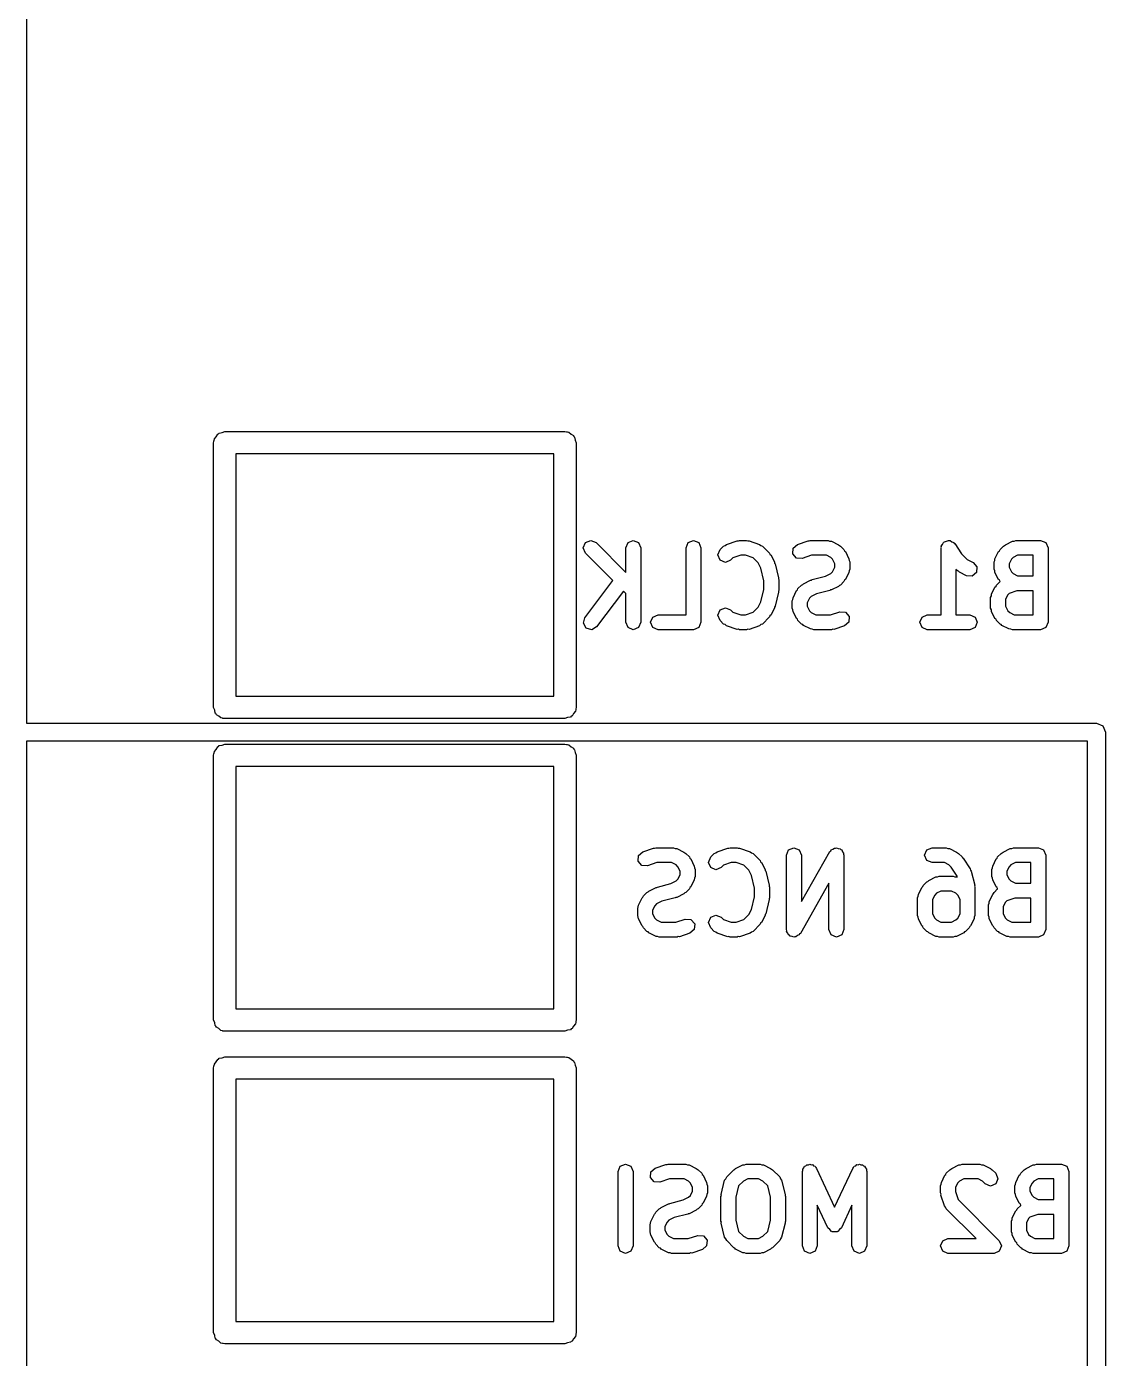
# Model space of a CAD drawing. Extents: x 62 to 223, y -188 to -37.
# Drawn here: x 179.84 to 187.09, y -136.93 to -127.98 of the extents above; entities that cross this region are included whole.
import ezdxf

# ---------------------------------------------------------------- set-up
doc = ezdxf.new("R2010")
doc.units = 0
doc.layers.add('BLACK', color=7, linetype='CONTINUOUS')

msp = doc.modelspace()

# ---------------------------------------------------------------- linework, layer by layer
at = {"layer": 'BLACK', "linetype": 'CONTINUOUS'}
for p, q in [((179.835, -123.935), (179.835, -132.665)), ((181.092, -130.78), (181.094, -130.771)), ((181.092, -132.558), (181.092, -130.78)), ((181.093, -130.767), (181.095, -130.765)), ((181.094, -130.771), (181.093, -130.767)), ((181.095, -130.765), (181.097, -130.755)), ((181.097, -130.755), (181.109, -130.74)), ((181.109, -130.74), (181.119, -130.723)), ((181.119, -130.723), (181.125, -130.721)), ((181.125, -130.721), (181.129, -130.715)), ((181.129, -130.715), (181.149, -130.712)), ((181.149, -130.712), (181.167, -130.705)), ((181.167, -130.705), (183.453, -130.705)), ((183.453, -130.705), (183.463, -130.707)), ((183.463, -130.707), (183.466, -130.707)), ((183.466, -130.707), (183.469, -130.708)), ((183.469, -130.708), (183.479, -130.71)), ((183.479, -130.71), (183.494, -130.722)), ((183.494, -130.722), (183.51, -130.732)), ((183.51, -130.732), (183.513, -130.739)), ((183.513, -130.739), (183.518, -130.743)), ((183.518, -130.743), (183.521, -130.762)), ((183.521, -130.762), (183.528, -130.78)), ((183.528, -130.78), (183.528, -132.558)), ((181.242, -130.855), (181.242, -132.483)), ((183.378, -130.855), (181.242, -130.855)), ((183.378, -132.483), (183.378, -130.855)), ((183.576, -131.486), (183.591, -131.451)), ((183.591, -131.522), (183.576, -131.486)), ((183.591, -131.451), (183.626, -131.436)), ((183.626, -131.436), (183.662, -131.451)), ((183.662, -131.451), (183.862, -131.651)), ((183.862, -131.486), (183.877, -131.451)), ((183.862, -131.651), (183.862, -131.486)), ((183.877, -131.451), (183.912, -131.436)), ((183.912, -131.436), (183.947, -131.451)), ((183.947, -131.451), (183.962, -131.486)), ((183.962, -131.486), (183.962, -131.986)), ((184.267, -131.486), (184.281, -131.451)), ((184.267, -131.936), (184.267, -131.486)), ((184.281, -131.451), (184.317, -131.436)), ((184.317, -131.436), (184.352, -131.451)), ((184.352, -131.451), (184.367, -131.486)), ((184.367, -131.486), (184.367, -131.986)), ((184.481, -131.534), (184.496, -131.498)), ((184.496, -131.498), (184.519, -131.475)), ((184.519, -131.475), (184.53, -131.47)), ((184.53, -131.47), (184.539, -131.463)), ((184.539, -131.463), (184.61, -131.439)), ((184.61, -131.439), (184.619, -131.439)), ((184.619, -131.439), (184.626, -131.436)), ((184.626, -131.436), (184.674, -131.436)), ((184.674, -131.436), (184.681, -131.439)), ((184.681, -131.439), (184.69, -131.439)), ((184.69, -131.439), (184.761, -131.463)), ((184.761, -131.463), (184.77, -131.47)), ((184.77, -131.47), (184.781, -131.475)), ((184.781, -131.475), (184.828, -131.522)), ((184.984, -131.526), (184.986, -131.488)), ((184.986, -131.488), (185.015, -131.463)), ((185.015, -131.463), (185.087, -131.439)), ((185.087, -131.439), (185.095, -131.439)), ((185.095, -131.439), (185.102, -131.436)), ((185.102, -131.436), (185.221, -131.436)), ((185.221, -131.436), (185.232, -131.441)), ((185.232, -131.441), (185.244, -131.441)), ((185.244, -131.441), (185.291, -131.465)), ((185.291, -131.465), (185.297, -131.471)), ((185.297, -131.471), (185.304, -131.475)), ((185.304, -131.475), (185.328, -131.498)), ((185.328, -131.498), (185.331, -131.506)), ((185.331, -131.506), (185.338, -131.511)), ((185.981, -131.486), (185.983, -131.481)), ((185.981, -131.936), (185.981, -131.486)), ((185.982, -131.476), (185.99, -131.464)), ((185.983, -131.481), (185.982, -131.476)), ((185.99, -131.464), (185.996, -131.451)), ((185.996, -131.451), (186, -131.449)), ((186, -131.449), (186.003, -131.445)), ((186.003, -131.445), (186.018, -131.442)), ((186.018, -131.442), (186.031, -131.436)), ((186.031, -131.436), (186.036, -131.438)), ((186.036, -131.438), (186.041, -131.437)), ((186.041, -131.437), (186.053, -131.445)), ((186.053, -131.445), (186.066, -131.451)), ((186.066, -131.451), (186.068, -131.456)), ((186.068, -131.456), (186.073, -131.458)), ((186.073, -131.458), (186.117, -131.526)), ((186.367, -131.511), (186.373, -131.506)), ((186.373, -131.506), (186.377, -131.498)), ((186.377, -131.498), (186.4, -131.475)), ((186.4, -131.475), (186.408, -131.471)), ((186.408, -131.471), (186.413, -131.465)), ((186.413, -131.465), (186.461, -131.441)), ((186.461, -131.441), (186.473, -131.441)), ((186.473, -131.441), (186.483, -131.436)), ((186.483, -131.436), (186.65, -131.436)), ((186.65, -131.436), (186.685, -131.451)), ((186.685, -131.451), (186.7, -131.486)), ((186.7, -131.486), (186.7, -131.986)), ((183.774, -131.705), (183.591, -131.522)), ((184.496, -131.569), (184.481, -131.534)), ((184.531, -131.584), (184.496, -131.569)), ((184.566, -131.569), (184.531, -131.584)), ((184.582, -131.554), (184.566, -131.569)), ((184.634, -131.536), (184.582, -131.554)), ((184.666, -131.536), (184.634, -131.536)), ((184.718, -131.554), (184.666, -131.536)), ((184.752, -131.587), (184.718, -131.554)), ((184.769, -131.623), (184.752, -131.587)), ((184.828, -131.522), (184.831, -131.53)), ((184.831, -131.53), (184.838, -131.535)), ((184.838, -131.535), (184.861, -131.583)), ((184.861, -131.583), (184.862, -131.589)), ((184.862, -131.589), (184.865, -131.593)), ((184.865, -131.593), (184.889, -131.688)), ((185.009, -131.555), (184.984, -131.526)), ((185.047, -131.557), (185.009, -131.555)), ((185.11, -131.536), (185.047, -131.557)), ((185.21, -131.536), (185.11, -131.536)), ((185.239, -131.551), (185.21, -131.536)), ((185.252, -131.563), (185.239, -131.551)), ((185.267, -131.593), (185.252, -131.563)), ((185.267, -131.617), (185.267, -131.593)), ((185.338, -131.511), (185.361, -131.559)), ((185.361, -131.559), (185.362, -131.571)), ((185.362, -131.571), (185.367, -131.581)), ((185.367, -131.581), (185.367, -131.629)), ((186.117, -131.526), (186.156, -131.564)), ((186.156, -131.564), (186.196, -131.584)), ((186.196, -131.584), (186.221, -131.613)), ((186.338, -131.581), (186.343, -131.571)), ((186.338, -131.629), (186.338, -131.581)), ((186.343, -131.559), (186.367, -131.511)), ((186.343, -131.571), (186.343, -131.559)), ((186.453, -131.563), (186.438, -131.593)), ((186.438, -131.593), (186.438, -131.617)), ((186.465, -131.551), (186.453, -131.563)), ((186.495, -131.536), (186.465, -131.551)), ((186.6, -131.536), (186.495, -131.536)), ((186.6, -131.674), (186.6, -131.536)), ((184.79, -131.707), (184.769, -131.623)), ((185.114, -131.7), (185.204, -131.677)), ((185.204, -131.677), (185.239, -131.659)), ((185.239, -131.659), (185.252, -131.647)), ((185.252, -131.647), (185.267, -131.617)), ((185.361, -131.651), (185.338, -131.699)), ((185.362, -131.64), (185.361, -131.651)), ((185.367, -131.629), (185.362, -131.64)), ((186.091, -131.641), (186.081, -131.631)), ((186.081, -131.631), (186.081, -131.936)), ((186.098, -131.644), (186.091, -131.641)), ((186.104, -131.65), (186.098, -131.644)), ((186.151, -131.674), (186.104, -131.65)), ((186.19, -131.676), (186.151, -131.674)), ((186.219, -131.651), (186.19, -131.676)), ((186.221, -131.613), (186.219, -131.651)), ((186.343, -131.64), (186.338, -131.629)), ((186.343, -131.651), (186.343, -131.64)), ((186.367, -131.699), (186.343, -131.651)), ((186.438, -131.617), (186.453, -131.647)), ((186.453, -131.647), (186.465, -131.659)), ((186.465, -131.659), (186.495, -131.674)), ((186.495, -131.674), (186.6, -131.674)), ((183.586, -131.956), (183.774, -131.705)), ((184.769, -131.85), (184.79, -131.766)), ((184.79, -131.766), (184.79, -131.707)), ((184.889, -131.688), (184.888, -131.695)), ((184.888, -131.695), (184.89, -131.7)), ((184.89, -131.772), (184.888, -131.778)), ((184.89, -131.7), (184.89, -131.772)), ((184.986, -131.821), (185.01, -131.773)), ((185.01, -131.773), (185.016, -131.768)), ((185.016, -131.768), (185.019, -131.76)), ((185.019, -131.76), (185.043, -131.737)), ((185.043, -131.737), (185.051, -131.733)), ((185.051, -131.733), (185.056, -131.727)), ((185.056, -131.727), (185.104, -131.703)), ((185.104, -131.703), (185.109, -131.703)), ((185.109, -131.703), (185.114, -131.7)), ((185.234, -131.773), (185.144, -131.795)), ((185.238, -131.769), (185.234, -131.773)), ((185.244, -131.769), (185.238, -131.769)), ((185.291, -131.745), (185.244, -131.769)), ((185.297, -131.739), (185.291, -131.745)), ((185.304, -131.736), (185.297, -131.739)), ((185.328, -131.712), (185.304, -131.736)), ((185.331, -131.704), (185.328, -131.712)), ((185.338, -131.699), (185.331, -131.704)), ((186.32, -131.797), (186.343, -131.75)), ((186.343, -131.75), (186.35, -131.744)), ((186.35, -131.744), (186.353, -131.737)), ((186.353, -131.737), (186.377, -131.713)), ((186.373, -131.704), (186.367, -131.699)), ((186.377, -131.712), (186.373, -131.704)), ((186.377, -131.713), (186.377, -131.712)), ((186.377, -131.713), (186.377, -131.713)), ((186.491, -131.774), (186.439, -131.792)), ((186.6, -131.774), (186.491, -131.774)), ((186.6, -131.936), (186.6, -131.774)), ((183.846, -131.777), (183.666, -132.016)), ((183.862, -131.793), (183.846, -131.777)), ((183.862, -131.986), (183.862, -131.793)), ((184.752, -131.885), (184.769, -131.85)), ((184.889, -131.784), (184.865, -131.879)), ((184.888, -131.778), (184.889, -131.784)), ((184.981, -131.843), (184.985, -131.833)), ((184.981, -131.891), (184.981, -131.843)), ((184.985, -131.833), (184.986, -131.821)), ((185.096, -131.825), (185.081, -131.855)), ((185.081, -131.855), (185.081, -131.879)), ((185.108, -131.813), (185.096, -131.825)), ((185.144, -131.795), (185.108, -131.813)), ((186.314, -131.82), (186.319, -131.809)), ((186.314, -131.891), (186.314, -131.82)), ((186.319, -131.809), (186.32, -131.797)), ((186.429, -131.802), (186.414, -131.831)), ((186.414, -131.831), (186.414, -131.879)), ((186.439, -131.792), (186.429, -131.802)), ((184.029, -131.986), (184.043, -131.951)), ((184.043, -131.951), (184.079, -131.936)), ((184.079, -131.936), (184.267, -131.936)), ((184.481, -131.939), (184.496, -131.903)), ((184.496, -131.974), (184.481, -131.939)), ((184.496, -131.903), (184.531, -131.889)), ((184.531, -131.889), (184.566, -131.903)), ((184.566, -131.903), (184.582, -131.919)), ((184.582, -131.919), (184.634, -131.936)), ((184.634, -131.936), (184.666, -131.936)), ((184.666, -131.936), (184.718, -131.919)), ((184.718, -131.919), (184.752, -131.885)), ((184.828, -131.95), (184.781, -131.998)), ((184.831, -131.943), (184.828, -131.95)), ((184.838, -131.937), (184.831, -131.943)), ((184.861, -131.89), (184.838, -131.937)), ((184.862, -131.884), (184.861, -131.89)), ((184.865, -131.879), (184.862, -131.884)), ((184.985, -131.902), (184.981, -131.891)), ((184.986, -131.913), (184.985, -131.902)), ((185.01, -131.961), (184.986, -131.913)), ((185.081, -131.879), (185.096, -131.909)), ((185.096, -131.909), (185.108, -131.921)), ((185.108, -131.921), (185.138, -131.936)), ((185.138, -131.936), (185.237, -131.936)), ((185.237, -131.936), (185.301, -131.915)), ((185.301, -131.915), (185.339, -131.918)), ((185.339, -131.918), (185.364, -131.947)), ((185.364, -131.947), (185.361, -131.985)), ((185.838, -131.986), (185.853, -131.951)), ((185.853, -131.951), (185.888, -131.936)), ((185.888, -131.936), (185.981, -131.936)), ((186.081, -131.936), (186.174, -131.936)), ((186.174, -131.936), (186.209, -131.951)), ((186.209, -131.951), (186.224, -131.986)), ((186.319, -131.902), (186.314, -131.891)), ((186.32, -131.913), (186.319, -131.902)), ((186.343, -131.961), (186.32, -131.913)), ((186.414, -131.879), (186.429, -131.909)), ((186.429, -131.909), (186.442, -131.921)), ((186.442, -131.921), (186.471, -131.936)), ((186.471, -131.936), (186.6, -131.936)), ((183.577, -131.993), (183.586, -131.956)), ((183.596, -132.026), (183.577, -131.993)), ((183.633, -132.036), (183.596, -132.026)), ((183.666, -132.016), (183.633, -132.036)), ((183.877, -132.022), (183.862, -131.986)), ((183.912, -132.036), (183.877, -132.022)), ((183.947, -132.022), (183.912, -132.036)), ((183.962, -131.986), (183.947, -132.022)), ((184.043, -132.022), (184.029, -131.986)), ((184.079, -132.036), (184.043, -132.022)), ((184.317, -132.036), (184.079, -132.036)), ((184.352, -132.022), (184.317, -132.036)), ((184.367, -131.986), (184.352, -132.022)), ((184.519, -131.998), (184.496, -131.974)), ((184.53, -132.002), (184.519, -131.998)), ((184.539, -132.01), (184.53, -132.002)), ((184.61, -132.034), (184.539, -132.01)), ((184.619, -132.033), (184.61, -132.034)), ((184.626, -132.036), (184.619, -132.033)), ((184.674, -132.036), (184.626, -132.036)), ((184.681, -132.033), (184.674, -132.036)), ((184.69, -132.034), (184.681, -132.033)), ((184.761, -132.01), (184.69, -132.034)), ((184.77, -132.002), (184.761, -132.01)), ((184.781, -131.998), (184.77, -132.002)), ((185.016, -131.966), (185.01, -131.961)), ((185.019, -131.974), (185.016, -131.966)), ((185.043, -131.998), (185.019, -131.974)), ((185.051, -132.001), (185.043, -131.998)), ((185.056, -132.007), (185.051, -132.001)), ((185.104, -132.031), (185.056, -132.007)), ((185.115, -132.032), (185.104, -132.031)), ((185.126, -132.036), (185.115, -132.032)), ((185.245, -132.036), (185.126, -132.036)), ((185.253, -132.033), (185.245, -132.036)), ((185.261, -132.034), (185.253, -132.033)), ((185.332, -132.01), (185.261, -132.034)), ((185.361, -131.985), (185.332, -132.01)), ((185.853, -132.022), (185.838, -131.986)), ((185.888, -132.036), (185.853, -132.022)), ((186.174, -132.036), (185.888, -132.036)), ((186.209, -132.022), (186.174, -132.036)), ((186.224, -131.986), (186.209, -132.022)), ((186.35, -131.966), (186.343, -131.961)), ((186.353, -131.974), (186.35, -131.966)), ((186.377, -131.998), (186.353, -131.974)), ((186.384, -132.001), (186.377, -131.998)), ((186.39, -132.007), (186.384, -132.001)), ((186.437, -132.031), (186.39, -132.007)), ((186.449, -132.032), (186.437, -132.031)), ((186.46, -132.036), (186.449, -132.032)), ((186.65, -132.036), (186.46, -132.036)), ((186.685, -132.022), (186.65, -132.036)), ((186.7, -131.986), (186.685, -132.022)), ((181.242, -132.483), (183.378, -132.483)), ((181.099, -132.577), (181.092, -132.558)), ((181.102, -132.596), (181.099, -132.577)), ((183.525, -132.574), (183.523, -132.584)), ((183.527, -132.571), (183.525, -132.574)), ((183.528, -132.558), (183.526, -132.568)), ((183.526, -132.568), (183.527, -132.571)), ((179.835, -132.665), (187.025, -132.665)), ((181.107, -132.6), (181.102, -132.596)), ((181.11, -132.607), (181.107, -132.6)), ((181.126, -132.616), (181.11, -132.607)), ((181.141, -132.629), (181.126, -132.616)), ((181.151, -132.631), (181.141, -132.629)), ((181.154, -132.632), (181.151, -132.631)), ((181.157, -132.632), (181.154, -132.632)), ((181.167, -132.633), (181.157, -132.632)), ((183.453, -132.633), (181.167, -132.633)), ((183.471, -132.627), (183.453, -132.633)), ((183.49, -132.623), (183.471, -132.627)), ((183.495, -132.618), (183.49, -132.623)), ((183.501, -132.616), (183.495, -132.618)), ((183.511, -132.599), (183.501, -132.616)), ((183.523, -132.584), (183.511, -132.599)), ((187.025, -132.665), (187.067, -132.683)), ((187.067, -132.683), (187.085, -132.725)), ((187.085, -132.725), (187.085, -139.025)), ((179.835, -132.785), (179.835, -138.965)), ((186.965, -132.785), (179.835, -132.785)), ((181.097, -132.855), (181.109, -132.84)), ((181.109, -132.84), (181.119, -132.823)), ((181.119, -132.823), (181.125, -132.821)), ((181.125, -132.821), (181.129, -132.815)), ((181.129, -132.815), (181.149, -132.812)), ((181.149, -132.812), (181.167, -132.805)), ((181.167, -132.805), (183.453, -132.805)), ((183.453, -132.805), (183.463, -132.807)), ((183.463, -132.807), (183.466, -132.807)), ((183.466, -132.807), (183.469, -132.808)), ((183.469, -132.808), (183.479, -132.81)), ((183.479, -132.81), (183.494, -132.822)), ((183.494, -132.822), (183.51, -132.832)), ((183.51, -132.832), (183.513, -132.839)), ((183.513, -132.839), (183.518, -132.843)), ((183.518, -132.843), (183.521, -132.862)), ((186.965, -138.965), (186.965, -132.785)), ((181.092, -132.88), (181.094, -132.871)), ((181.092, -134.658), (181.092, -132.88)), ((181.093, -132.867), (181.095, -132.865)), ((181.094, -132.871), (181.093, -132.867)), ((181.095, -132.865), (181.097, -132.855)), ((183.521, -132.862), (183.528, -132.88)), ((183.528, -132.88), (183.528, -134.658)), ((181.242, -132.955), (181.242, -134.583)), ((183.378, -132.955), (181.242, -132.955)), ((183.378, -134.583), (183.378, -132.955)), ((183.944, -133.591), (183.947, -133.553)), ((183.947, -133.553), (183.976, -133.528)), ((183.976, -133.528), (184.047, -133.504)), ((184.047, -133.504), (184.055, -133.504)), ((184.055, -133.504), (184.063, -133.501)), ((184.063, -133.501), (184.182, -133.501)), ((184.182, -133.501), (184.193, -133.506)), ((184.193, -133.506), (184.205, -133.506)), ((184.205, -133.506), (184.252, -133.53)), ((184.252, -133.53), (184.258, -133.536)), ((184.258, -133.536), (184.265, -133.54)), ((184.265, -133.54), (184.289, -133.563)), ((184.289, -133.563), (184.292, -133.571)), ((184.418, -133.599), (184.433, -133.563)), ((184.433, -133.563), (184.456, -133.54)), ((184.456, -133.54), (184.467, -133.535)), ((184.467, -133.535), (184.476, -133.528)), ((184.476, -133.528), (184.547, -133.504)), ((184.547, -133.504), (184.555, -133.504)), ((184.555, -133.504), (184.563, -133.501)), ((184.563, -133.501), (184.611, -133.501)), ((184.611, -133.501), (184.618, -133.504)), ((184.618, -133.504), (184.627, -133.504)), ((184.627, -133.504), (184.698, -133.528)), ((184.698, -133.528), (184.707, -133.535)), ((184.707, -133.535), (184.717, -133.54)), ((184.717, -133.54), (184.765, -133.587)), ((184.942, -133.551), (184.956, -133.516)), ((184.942, -134.051), (184.942, -133.551)), ((184.956, -133.516), (184.992, -133.501)), ((184.992, -133.501), (185.027, -133.516)), ((185.027, -133.516), (185.042, -133.551)), ((185.042, -133.863), (185.234, -133.526)), ((185.042, -133.551), (185.042, -133.863)), ((185.234, -133.526), (185.239, -133.522)), ((185.239, -133.522), (185.242, -133.516)), ((185.242, -133.516), (185.254, -133.511)), ((185.254, -133.511), (185.264, -133.503)), ((185.264, -133.503), (185.271, -133.504)), ((185.271, -133.504), (185.277, -133.501)), ((185.277, -133.501), (185.289, -133.506)), ((185.289, -133.506), (185.302, -133.508)), ((185.302, -133.508), (185.306, -133.513)), ((185.306, -133.513), (185.313, -133.516)), ((185.313, -133.516), (185.318, -133.528)), ((185.318, -133.528), (185.326, -133.538)), ((185.326, -133.538), (185.325, -133.545)), ((185.325, -133.545), (185.327, -133.551)), ((185.327, -133.551), (185.327, -134.051)), ((185.87, -133.551), (185.885, -133.516)), ((185.885, -133.587), (185.87, -133.551)), ((185.885, -133.516), (185.92, -133.501)), ((185.92, -133.501), (186.015, -133.501)), ((186.015, -133.501), (186.026, -133.506)), ((186.026, -133.506), (186.038, -133.506)), ((186.038, -133.506), (186.085, -133.53)), ((186.085, -133.53), (186.091, -133.536)), ((186.091, -133.536), (186.098, -133.54)), ((186.098, -133.54), (186.122, -133.563)), ((186.122, -133.563), (186.124, -133.568)), ((186.358, -133.571), (186.361, -133.563)), ((186.361, -133.563), (186.385, -133.54)), ((186.385, -133.54), (186.392, -133.536)), ((186.392, -133.536), (186.398, -133.53)), ((186.398, -133.53), (186.445, -133.506)), ((186.445, -133.506), (186.457, -133.506)), ((186.457, -133.506), (186.468, -133.501)), ((186.468, -133.501), (186.635, -133.501)), ((186.635, -133.501), (186.67, -133.516)), ((186.67, -133.516), (186.685, -133.551)), ((186.685, -133.551), (186.685, -134.051)), ((183.969, -133.62), (183.944, -133.591)), ((184.007, -133.622), (183.969, -133.62)), ((184.071, -133.601), (184.007, -133.622)), ((184.17, -133.601), (184.071, -133.601)), ((184.2, -133.616), (184.17, -133.601)), ((184.212, -133.628), (184.2, -133.616)), ((184.227, -133.658), (184.212, -133.628)), ((184.292, -133.571), (184.298, -133.576)), ((184.298, -133.576), (184.322, -133.624)), ((184.322, -133.624), (184.323, -133.636)), ((184.323, -133.636), (184.327, -133.646)), ((184.327, -133.646), (184.327, -133.694)), ((184.433, -133.634), (184.418, -133.599)), ((184.468, -133.649), (184.433, -133.634)), ((184.503, -133.634), (184.468, -133.649)), ((184.519, -133.619), (184.503, -133.634)), ((184.571, -133.601), (184.519, -133.619)), ((184.603, -133.601), (184.571, -133.601)), ((184.655, -133.619), (184.603, -133.601)), ((184.689, -133.652), (184.655, -133.619)), ((184.706, -133.688), (184.689, -133.652)), ((184.765, -133.587), (184.768, -133.595)), ((184.768, -133.595), (184.774, -133.6)), ((184.774, -133.6), (184.798, -133.648)), ((184.798, -133.648), (184.799, -133.654)), ((185.92, -133.601), (185.885, -133.587)), ((186.004, -133.601), (185.92, -133.601)), ((186.033, -133.616), (186.004, -133.601)), ((186.048, -133.631), (186.033, -133.616)), ((186.088, -133.691), (186.048, -133.631)), ((186.124, -133.568), (186.129, -133.571)), ((186.129, -133.571), (186.176, -133.643)), ((186.176, -133.643), (186.178, -133.651)), ((186.178, -133.651), (186.183, -133.658)), ((186.323, -133.646), (186.327, -133.636)), ((186.323, -133.694), (186.323, -133.646)), ((186.327, -133.636), (186.328, -133.624)), ((186.328, -133.624), (186.352, -133.576)), ((186.352, -133.576), (186.358, -133.571)), ((186.438, -133.628), (186.423, -133.658)), ((186.45, -133.616), (186.438, -133.628)), ((186.48, -133.601), (186.45, -133.616)), ((186.585, -133.601), (186.48, -133.601)), ((186.585, -133.739), (186.585, -133.601)), ((184.075, -133.765), (184.165, -133.742)), ((184.165, -133.742), (184.2, -133.724)), ((184.2, -133.724), (184.212, -133.712)), ((184.212, -133.712), (184.227, -133.682)), ((184.227, -133.682), (184.227, -133.658)), ((184.322, -133.716), (184.298, -133.764)), ((184.323, -133.705), (184.322, -133.716)), ((184.327, -133.694), (184.323, -133.705)), ((184.727, -133.772), (184.706, -133.688)), ((184.799, -133.654), (184.802, -133.658)), ((184.802, -133.658), (184.826, -133.753)), ((185.227, -133.739), (185.035, -134.076)), ((185.227, -134.051), (185.227, -133.739)), ((185.861, -133.754), (185.885, -133.73)), ((185.885, -133.73), (185.892, -133.727)), ((185.892, -133.727), (185.898, -133.721)), ((185.898, -133.721), (185.945, -133.697)), ((185.945, -133.697), (185.957, -133.696)), ((185.957, -133.696), (185.968, -133.692)), ((185.968, -133.692), (186.063, -133.692)), ((186.063, -133.692), (186.074, -133.696)), ((186.074, -133.696), (186.085, -133.697)), ((186.085, -133.697), (186.09, -133.699)), ((186.09, -133.699), (186.088, -133.691)), ((186.183, -133.658), (186.207, -133.753)), ((186.327, -133.705), (186.323, -133.694)), ((186.328, -133.716), (186.327, -133.705)), ((186.352, -133.764), (186.328, -133.716)), ((186.423, -133.658), (186.423, -133.682)), ((186.423, -133.682), (186.438, -133.712)), ((186.438, -133.712), (186.45, -133.724)), ((186.45, -133.724), (186.48, -133.739)), ((186.48, -133.739), (186.585, -133.739)), ((183.977, -133.833), (183.98, -133.825)), ((183.98, -133.825), (184.004, -133.802)), ((184.004, -133.802), (184.012, -133.798)), ((184.012, -133.798), (184.017, -133.792)), ((184.017, -133.792), (184.065, -133.768)), ((184.065, -133.768), (184.07, -133.768)), ((184.07, -133.768), (184.075, -133.765)), ((184.252, -133.81), (184.205, -133.834)), ((184.258, -133.804), (184.252, -133.81)), ((184.265, -133.801), (184.258, -133.804)), ((184.289, -133.777), (184.265, -133.801)), ((184.292, -133.769), (184.289, -133.777)), ((184.298, -133.764), (184.292, -133.769)), ((184.706, -133.915), (184.727, -133.831)), ((184.727, -133.831), (184.727, -133.772)), ((184.826, -133.753), (184.825, -133.76)), ((184.825, -133.76), (184.827, -133.765)), ((184.827, -133.765), (184.827, -133.837)), ((185.823, -133.837), (185.827, -133.826)), ((185.827, -133.826), (185.828, -133.815)), ((185.828, -133.815), (185.852, -133.767)), ((185.852, -133.767), (185.858, -133.762)), ((185.858, -133.762), (185.861, -133.754)), ((185.938, -133.819), (185.923, -133.849)), ((185.95, -133.807), (185.938, -133.819)), ((185.98, -133.792), (185.95, -133.807)), ((186.051, -133.792), (185.98, -133.792)), ((186.081, -133.807), (186.051, -133.792)), ((186.093, -133.819), (186.081, -133.807)), ((186.108, -133.849), (186.093, -133.819)), ((186.207, -133.753), (186.206, -133.76)), ((186.206, -133.76), (186.208, -133.765)), ((186.208, -133.765), (186.208, -133.956)), ((186.304, -133.862), (186.328, -133.815)), ((186.328, -133.815), (186.334, -133.809)), ((186.334, -133.809), (186.337, -133.802)), ((186.337, -133.802), (186.361, -133.778)), ((186.358, -133.769), (186.352, -133.764)), ((186.361, -133.777), (186.358, -133.769)), ((186.362, -133.778), (186.361, -133.777)), ((186.361, -133.778), (186.362, -133.778)), ((183.942, -133.908), (183.946, -133.898)), ((183.942, -133.956), (183.942, -133.908)), ((183.946, -133.898), (183.947, -133.886)), ((183.947, -133.886), (183.971, -133.838)), ((183.971, -133.838), (183.977, -133.833)), ((184.057, -133.89), (184.042, -133.92)), ((184.042, -133.92), (184.042, -133.944)), ((184.069, -133.878), (184.057, -133.89)), ((184.104, -133.86), (184.069, -133.878)), ((184.194, -133.838), (184.104, -133.86)), ((184.199, -133.834), (184.194, -133.838)), ((184.205, -133.834), (184.199, -133.834)), ((184.689, -133.95), (184.706, -133.915)), ((184.826, -133.849), (184.802, -133.944)), ((184.827, -133.837), (184.825, -133.843)), ((184.825, -133.843), (184.826, -133.849)), ((185.823, -133.956), (185.823, -133.837)), ((185.923, -133.849), (185.923, -133.944)), ((186.108, -133.944), (186.108, -133.849)), ((186.299, -133.885), (186.303, -133.874)), ((186.299, -133.956), (186.299, -133.885)), ((186.303, -133.874), (186.304, -133.862)), ((186.414, -133.867), (186.399, -133.896)), ((186.399, -133.896), (186.399, -133.944)), ((186.423, -133.857), (186.414, -133.867)), ((186.476, -133.839), (186.423, -133.857)), ((186.585, -133.839), (186.476, -133.839)), ((186.585, -134.001), (186.585, -133.839)), ((183.946, -133.967), (183.942, -133.956)), ((183.947, -133.978), (183.946, -133.967)), ((183.971, -134.026), (183.947, -133.978)), ((184.042, -133.944), (184.057, -133.974)), ((184.057, -133.974), (184.069, -133.986)), ((184.069, -133.986), (184.099, -134.001)), ((184.099, -134.001), (184.198, -134.001)), ((184.198, -134.001), (184.262, -133.98)), ((184.262, -133.98), (184.3, -133.983)), ((184.3, -133.983), (184.325, -134.012)), ((184.418, -134.004), (184.433, -133.968)), ((184.433, -134.039), (184.418, -134.004)), ((184.433, -133.968), (184.468, -133.954)), ((184.468, -133.954), (184.503, -133.968)), ((184.503, -133.968), (184.519, -133.984)), ((184.519, -133.984), (184.571, -134.001)), ((184.571, -134.001), (184.603, -134.001)), ((184.603, -134.001), (184.655, -133.984)), ((184.655, -133.984), (184.689, -133.95)), ((184.768, -134.008), (184.765, -134.015)), ((184.774, -134.002), (184.768, -134.008)), ((184.798, -133.955), (184.774, -134.002)), ((184.799, -133.949), (184.798, -133.955)), ((184.802, -133.944), (184.799, -133.949)), ((185.827, -133.967), (185.823, -133.956)), ((185.828, -133.978), (185.827, -133.967)), ((185.852, -134.026), (185.828, -133.978)), ((185.923, -133.944), (185.938, -133.974)), ((185.938, -133.974), (185.95, -133.986)), ((185.95, -133.986), (185.98, -134.001)), ((185.98, -134.001), (186.051, -134.001)), ((186.051, -134.001), (186.081, -133.986)), ((186.081, -133.986), (186.093, -133.974)), ((186.093, -133.974), (186.108, -133.944)), ((186.203, -133.978), (186.179, -134.026)), ((186.204, -133.967), (186.203, -133.978)), ((186.208, -133.956), (186.204, -133.967)), ((186.303, -133.967), (186.299, -133.956)), ((186.304, -133.978), (186.303, -133.967)), ((186.328, -134.026), (186.304, -133.978)), ((186.399, -133.944), (186.414, -133.974)), ((186.414, -133.974), (186.426, -133.986)), ((186.426, -133.986), (186.456, -134.001)), ((186.456, -134.001), (186.585, -134.001)), ((183.977, -134.031), (183.971, -134.026)), ((183.98, -134.039), (183.977, -134.031)), ((184.004, -134.063), (183.98, -134.039)), ((184.012, -134.066), (184.004, -134.063)), ((184.017, -134.072), (184.012, -134.066)), ((184.065, -134.096), (184.017, -134.072)), ((184.076, -134.097), (184.065, -134.096)), ((184.087, -134.101), (184.076, -134.097)), ((184.214, -134.098), (184.206, -134.101)), ((184.222, -134.099), (184.214, -134.098)), ((184.293, -134.075), (184.222, -134.099)), ((184.322, -134.05), (184.293, -134.075)), ((184.325, -134.012), (184.322, -134.05)), ((184.456, -134.063), (184.433, -134.039)), ((184.467, -134.067), (184.456, -134.063)), ((184.476, -134.075), (184.467, -134.067)), ((184.547, -134.099), (184.476, -134.075)), ((184.555, -134.098), (184.547, -134.099)), ((184.563, -134.101), (184.555, -134.098)), ((184.618, -134.098), (184.611, -134.101)), ((184.627, -134.099), (184.618, -134.098)), ((184.698, -134.075), (184.627, -134.099)), ((184.707, -134.067), (184.698, -134.075)), ((184.717, -134.063), (184.707, -134.067)), ((184.765, -134.015), (184.717, -134.063)), ((184.944, -134.058), (184.942, -134.051)), ((184.943, -134.064), (184.944, -134.058)), ((184.951, -134.075), (184.943, -134.064)), ((184.956, -134.087), (184.951, -134.075)), ((184.963, -134.089), (184.956, -134.087)), ((184.967, -134.095), (184.963, -134.089)), ((184.98, -134.096), (184.967, -134.095)), ((184.992, -134.101), (184.98, -134.096)), ((184.998, -134.099), (184.992, -134.101)), ((185.005, -134.099), (184.998, -134.099)), ((185.015, -134.091), (185.005, -134.099)), ((185.027, -134.087), (185.015, -134.091)), ((185.03, -134.08), (185.027, -134.087)), ((185.035, -134.076), (185.03, -134.08)), ((185.242, -134.087), (185.227, -134.051)), ((185.277, -134.101), (185.242, -134.087)), ((185.313, -134.087), (185.277, -134.101)), ((185.327, -134.051), (185.313, -134.087)), ((185.858, -134.031), (185.852, -134.026)), ((185.861, -134.039), (185.858, -134.031)), ((185.885, -134.063), (185.861, -134.039)), ((185.892, -134.066), (185.885, -134.063)), ((185.898, -134.072), (185.892, -134.066)), ((185.945, -134.096), (185.898, -134.072)), ((185.957, -134.097), (185.945, -134.096)), ((185.968, -134.101), (185.957, -134.097)), ((186.074, -134.097), (186.063, -134.101)), ((186.085, -134.096), (186.074, -134.097)), ((186.133, -134.072), (186.085, -134.096)), ((186.138, -134.066), (186.133, -134.072)), ((186.146, -134.063), (186.138, -134.066)), ((186.17, -134.039), (186.146, -134.063)), ((186.173, -134.031), (186.17, -134.039)), ((186.179, -134.026), (186.173, -134.031)), ((186.334, -134.031), (186.328, -134.026)), ((186.337, -134.039), (186.334, -134.031)), ((186.361, -134.063), (186.337, -134.039)), ((186.369, -134.066), (186.361, -134.063)), ((186.374, -134.072), (186.369, -134.066)), ((186.422, -134.096), (186.374, -134.072)), ((186.433, -134.097), (186.422, -134.096)), ((186.444, -134.101), (186.433, -134.097)), ((186.67, -134.087), (186.635, -134.101)), ((186.685, -134.051), (186.67, -134.087)), ((184.206, -134.101), (184.087, -134.101)), ((184.611, -134.101), (184.563, -134.101)), ((186.063, -134.101), (185.968, -134.101)), ((186.635, -134.101), (186.444, -134.101)), ((181.242, -134.583), (183.378, -134.583)), ((181.099, -134.677), (181.092, -134.658)), ((181.102, -134.696), (181.099, -134.677)), ((181.107, -134.7), (181.102, -134.696)), ((181.11, -134.707), (181.107, -134.7)), ((181.126, -134.716), (181.11, -134.707)), ((181.141, -134.729), (181.126, -134.716)), ((183.49, -134.723), (183.471, -134.727)), ((183.495, -134.718), (183.49, -134.723)), ((183.501, -134.716), (183.495, -134.718)), ((183.511, -134.699), (183.501, -134.716)), ((183.523, -134.684), (183.511, -134.699)), ((183.525, -134.674), (183.523, -134.684)), ((183.527, -134.671), (183.525, -134.674)), ((183.528, -134.658), (183.526, -134.668)), ((183.526, -134.668), (183.527, -134.671)), ((181.151, -134.731), (181.141, -134.729)), ((181.154, -134.732), (181.151, -134.731)), ((181.157, -134.732), (181.154, -134.732)), ((181.167, -134.733), (181.157, -134.732)), ((183.453, -134.733), (181.167, -134.733)), ((183.471, -134.727), (183.453, -134.733)), ((181.149, -134.912), (181.167, -134.905)), ((181.167, -134.905), (183.453, -134.905)), ((183.453, -134.905), (183.463, -134.907)), ((181.092, -134.98), (181.094, -134.971)), ((181.092, -136.758), (181.092, -134.98)), ((181.093, -134.967), (181.095, -134.965)), ((181.094, -134.971), (181.093, -134.967)), ((181.095, -134.965), (181.097, -134.955)), ((181.097, -134.955), (181.109, -134.94)), ((181.109, -134.94), (181.119, -134.923)), ((181.119, -134.923), (181.125, -134.921)), ((181.125, -134.921), (181.129, -134.915)), ((181.129, -134.915), (181.149, -134.912)), ((183.463, -134.907), (183.466, -134.907)), ((183.466, -134.907), (183.469, -134.908)), ((183.469, -134.908), (183.479, -134.91)), ((183.479, -134.91), (183.494, -134.922)), ((183.494, -134.922), (183.51, -134.932)), ((183.51, -134.932), (183.513, -134.939)), ((183.513, -134.939), (183.518, -134.943)), ((183.518, -134.943), (183.521, -134.962)), ((183.521, -134.962), (183.528, -134.98)), ((183.528, -134.98), (183.528, -136.758)), ((181.242, -135.055), (181.242, -136.683)), ((183.378, -135.055), (181.242, -135.055)), ((183.378, -136.683), (183.378, -135.055)), ((183.811, -135.676), (183.825, -135.641)), ((183.811, -136.176), (183.811, -135.676)), ((183.825, -135.641), (183.861, -135.626)), ((183.861, -135.626), (183.896, -135.641)), ((183.896, -135.641), (183.911, -135.676)), ((183.911, -135.676), (183.911, -136.176)), ((184.028, -135.716), (184.03, -135.678)), ((184.03, -135.678), (184.059, -135.653)), ((184.059, -135.653), (184.131, -135.629)), ((184.131, -135.629), (184.139, -135.629)), ((184.139, -135.629), (184.146, -135.626)), ((184.146, -135.626), (184.265, -135.626)), ((184.265, -135.626), (184.276, -135.631)), ((184.276, -135.631), (184.288, -135.631)), ((184.288, -135.631), (184.335, -135.655)), ((184.335, -135.655), (184.341, -135.661)), ((184.341, -135.661), (184.348, -135.665)), ((184.348, -135.665), (184.372, -135.688)), ((184.372, -135.688), (184.375, -135.696)), ((184.375, -135.696), (184.382, -135.701)), ((184.382, -135.701), (184.405, -135.749)), ((184.54, -135.712), (184.587, -135.665)), ((184.587, -135.665), (184.595, -135.661)), ((184.595, -135.661), (184.6, -135.655)), ((184.6, -135.655), (184.648, -135.631)), ((184.648, -135.631), (184.659, -135.631)), ((184.659, -135.631), (184.67, -135.626)), ((184.67, -135.626), (184.765, -135.626)), ((184.765, -135.626), (184.776, -135.631)), ((184.776, -135.631), (184.788, -135.631)), ((184.788, -135.631), (184.835, -135.655)), ((184.835, -135.655), (184.841, -135.661)), ((184.841, -135.661), (184.848, -135.665)), ((184.848, -135.665), (184.896, -135.712)), ((185.049, -135.676), (185.052, -135.668)), ((185.049, -136.176), (185.049, -135.676)), ((185.052, -135.659), (185.059, -135.651)), ((185.052, -135.668), (185.052, -135.659)), ((185.059, -135.651), (185.063, -135.641)), ((185.063, -135.641), (185.072, -135.637)), ((185.072, -135.637), (185.078, -135.631)), ((185.078, -135.631), (185.089, -135.63)), ((185.089, -135.63), (185.099, -135.626)), ((185.099, -135.626), (185.107, -135.63)), ((185.107, -135.63), (185.116, -135.629)), ((185.116, -135.629), (185.124, -135.637)), ((185.124, -135.637), (185.134, -135.641)), ((185.134, -135.641), (185.138, -135.649)), ((185.138, -135.649), (185.144, -135.655)), ((185.144, -135.655), (185.265, -135.915)), ((185.265, -135.915), (185.387, -135.655)), ((185.387, -135.655), (185.393, -135.649)), ((185.393, -135.649), (185.397, -135.641)), ((185.397, -135.641), (185.407, -135.637)), ((185.407, -135.637), (185.415, -135.629)), ((185.415, -135.629), (185.424, -135.63)), ((185.424, -135.63), (185.432, -135.626)), ((185.432, -135.626), (185.442, -135.63)), ((185.442, -135.63), (185.453, -135.631)), ((185.453, -135.631), (185.459, -135.637)), ((185.459, -135.637), (185.467, -135.641)), ((185.467, -135.641), (185.472, -135.651)), ((185.472, -135.651), (185.479, -135.659)), ((185.479, -135.659), (185.479, -135.668)), ((185.479, -135.668), (185.482, -135.676)), ((185.482, -135.676), (185.482, -136.176)), ((185.983, -135.749), (186.006, -135.701)), ((186.006, -135.701), (186.013, -135.696)), ((186.013, -135.696), (186.016, -135.688)), ((186.016, -135.688), (186.04, -135.665)), ((186.04, -135.665), (186.047, -135.661)), ((186.047, -135.661), (186.053, -135.655)), ((186.053, -135.655), (186.1, -135.631)), ((186.1, -135.631), (186.112, -135.631)), ((186.112, -135.631), (186.123, -135.626)), ((186.123, -135.626), (186.242, -135.626)), ((186.242, -135.626), (186.252, -135.631)), ((186.252, -135.631), (186.264, -135.631)), ((186.264, -135.631), (186.312, -135.655)), ((186.312, -135.655), (186.317, -135.661)), ((186.317, -135.661), (186.325, -135.665)), ((186.325, -135.665), (186.348, -135.688)), ((186.348, -135.688), (186.363, -135.724)), ((186.483, -135.749), (186.506, -135.701)), ((186.506, -135.701), (186.513, -135.696)), ((186.513, -135.696), (186.516, -135.688)), ((186.516, -135.688), (186.54, -135.665)), ((186.54, -135.665), (186.547, -135.661)), ((186.547, -135.661), (186.553, -135.655)), ((186.553, -135.655), (186.6, -135.631)), ((186.6, -135.631), (186.612, -135.631)), ((186.612, -135.631), (186.623, -135.626)), ((186.623, -135.626), (186.789, -135.626)), ((186.789, -135.626), (186.825, -135.641)), ((186.825, -135.641), (186.839, -135.676)), ((186.839, -135.676), (186.839, -136.176)), ((184.053, -135.745), (184.028, -135.716)), ((184.091, -135.747), (184.053, -135.745)), ((184.155, -135.726), (184.091, -135.747)), ((184.254, -135.726), (184.155, -135.726)), ((184.283, -135.741), (184.254, -135.726)), ((184.296, -135.753), (184.283, -135.741)), ((184.311, -135.783), (184.296, -135.753)), ((184.311, -135.807), (184.311, -135.783)), ((184.405, -135.749), (184.406, -135.761)), ((184.406, -135.761), (184.411, -135.771)), ((184.411, -135.771), (184.411, -135.819)), ((184.503, -135.831), (184.526, -135.735)), ((184.526, -135.735), (184.534, -135.725)), ((184.534, -135.725), (184.54, -135.712)), ((184.62, -135.773), (184.601, -135.849)), ((184.652, -135.741), (184.62, -135.773)), ((184.682, -135.726), (184.652, -135.741)), ((184.754, -135.726), (184.682, -135.726)), ((184.783, -135.741), (184.754, -135.726)), ((184.816, -135.773), (184.783, -135.741)), ((184.835, -135.849), (184.816, -135.773)), ((184.896, -135.712), (184.901, -135.725)), ((184.901, -135.725), (184.909, -135.735)), ((184.909, -135.735), (184.933, -135.831)), ((185.977, -135.771), (185.982, -135.761)), ((185.977, -135.819), (185.977, -135.771)), ((185.982, -135.761), (185.983, -135.749)), ((186.092, -135.753), (186.077, -135.783)), ((186.077, -135.783), (186.077, -135.811)), ((186.105, -135.741), (186.092, -135.753)), ((186.134, -135.726), (186.105, -135.741)), ((186.23, -135.726), (186.134, -135.726)), ((186.26, -135.741), (186.23, -135.726)), ((186.278, -135.759), (186.26, -135.741)), ((186.313, -135.774), (186.278, -135.759)), ((186.348, -135.759), (186.313, -135.774)), ((186.363, -135.724), (186.348, -135.759)), ((186.477, -135.771), (186.482, -135.761)), ((186.477, -135.819), (186.477, -135.771)), ((186.482, -135.761), (186.483, -135.749)), ((186.592, -135.753), (186.577, -135.783)), ((186.577, -135.783), (186.577, -135.807)), ((186.605, -135.741), (186.592, -135.753)), ((186.634, -135.726), (186.605, -135.741)), ((186.739, -135.726), (186.634, -135.726)), ((186.739, -135.864), (186.739, -135.726)), ((184.158, -135.89), (184.248, -135.867)), ((184.248, -135.867), (184.283, -135.849)), ((184.283, -135.849), (184.296, -135.837)), ((184.296, -135.837), (184.311, -135.807)), ((184.382, -135.889), (184.375, -135.894)), ((184.405, -135.841), (184.382, -135.889)), ((184.406, -135.83), (184.405, -135.841)), ((184.411, -135.819), (184.406, -135.83)), ((184.501, -135.843), (184.504, -135.837)), ((184.501, -136.01), (184.501, -135.843)), ((184.504, -135.837), (184.503, -135.831)), ((184.601, -135.849), (184.601, -136.003)), ((184.835, -136.003), (184.835, -135.849)), ((184.933, -135.831), (184.932, -135.837)), ((184.932, -135.837), (184.935, -135.843)), ((184.935, -135.843), (184.935, -136.01)), ((185.981, -135.827), (185.977, -135.819)), ((185.98, -135.835), (185.981, -135.827)), ((186.004, -135.906), (185.98, -135.835)), ((186.077, -135.811), (186.095, -135.863)), ((186.095, -135.863), (186.372, -136.141)), ((186.482, -135.83), (186.477, -135.819)), ((186.483, -135.841), (186.482, -135.83)), ((186.506, -135.889), (186.483, -135.841)), ((186.513, -135.894), (186.506, -135.889)), ((186.577, -135.807), (186.592, -135.837)), ((186.592, -135.837), (186.605, -135.849)), ((186.605, -135.849), (186.634, -135.864)), ((186.634, -135.864), (186.739, -135.864)), ((184.03, -136.011), (184.054, -135.963)), ((184.054, -135.963), (184.06, -135.958)), ((184.06, -135.958), (184.063, -135.95)), ((184.063, -135.95), (184.087, -135.927)), ((184.087, -135.927), (184.095, -135.923)), ((184.095, -135.923), (184.1, -135.917)), ((184.1, -135.917), (184.148, -135.893)), ((184.148, -135.893), (184.154, -135.893)), ((184.154, -135.893), (184.158, -135.89)), ((184.278, -135.963), (184.188, -135.985)), ((184.282, -135.959), (184.278, -135.963)), ((184.288, -135.959), (184.282, -135.959)), ((184.335, -135.935), (184.288, -135.959)), ((184.341, -135.929), (184.335, -135.935)), ((184.348, -135.926), (184.341, -135.929)), ((184.372, -135.902), (184.348, -135.926)), ((184.375, -135.894), (184.372, -135.902)), ((185.22, -136.054), (185.149, -135.902)), ((185.149, -135.902), (185.149, -136.176)), ((185.382, -135.902), (185.311, -136.054)), ((185.382, -136.176), (185.382, -135.902)), ((186.011, -135.915), (186.004, -135.906)), ((186.016, -135.926), (186.011, -135.915)), ((186.216, -136.126), (186.016, -135.926)), ((186.459, -135.987), (186.483, -135.94)), ((186.483, -135.94), (186.489, -135.934)), ((186.489, -135.934), (186.492, -135.927)), ((186.492, -135.927), (186.516, -135.903)), ((186.516, -135.902), (186.513, -135.894)), ((186.516, -135.903), (186.516, -135.902)), ((186.516, -135.903), (186.516, -135.903)), ((186.631, -135.964), (186.578, -135.982)), ((186.739, -135.964), (186.631, -135.964)), ((186.739, -136.126), (186.739, -135.964)), ((184.025, -136.033), (184.029, -136.023)), ((184.025, -136.081), (184.025, -136.033)), ((184.029, -136.023), (184.03, -136.011)), ((184.14, -136.015), (184.125, -136.045)), ((184.125, -136.045), (184.125, -136.069)), ((184.152, -136.003), (184.14, -136.015)), ((184.188, -135.985), (184.152, -136.003)), ((184.504, -136.015), (184.501, -136.01)), ((184.503, -136.022), (184.504, -136.015)), ((184.526, -136.117), (184.503, -136.022)), ((184.601, -136.003), (184.62, -136.079)), ((184.816, -136.079), (184.835, -136.003)), ((184.933, -136.022), (184.909, -136.117)), ((184.935, -136.01), (184.932, -136.015)), ((184.932, -136.015), (184.933, -136.022)), ((185.233, -136.066), (185.22, -136.054)), ((185.244, -136.079), (185.233, -136.066)), ((185.298, -136.066), (185.287, -136.079)), ((185.311, -136.054), (185.298, -136.066)), ((186.454, -136.01), (186.458, -135.999)), ((186.454, -136.081), (186.454, -136.01)), ((186.458, -135.999), (186.459, -135.987)), ((186.568, -135.992), (186.554, -136.021)), ((186.554, -136.021), (186.554, -136.069)), ((186.578, -135.982), (186.568, -135.992)), ((184.029, -136.092), (184.025, -136.081)), ((184.03, -136.103), (184.029, -136.092)), ((184.054, -136.151), (184.03, -136.103)), ((184.06, -136.156), (184.054, -136.151)), ((184.063, -136.164), (184.06, -136.156)), ((184.125, -136.069), (184.14, -136.099)), ((184.14, -136.099), (184.152, -136.111)), ((184.152, -136.111), (184.182, -136.126)), ((184.182, -136.126), (184.281, -136.126)), ((184.281, -136.126), (184.345, -136.105)), ((184.345, -136.105), (184.383, -136.108)), ((184.383, -136.108), (184.408, -136.137)), ((184.408, -136.137), (184.405, -136.175)), ((184.534, -136.128), (184.526, -136.117)), ((184.54, -136.14), (184.534, -136.128)), ((184.587, -136.188), (184.54, -136.14)), ((184.62, -136.079), (184.652, -136.111)), ((184.652, -136.111), (184.682, -136.126)), ((184.682, -136.126), (184.754, -136.126)), ((184.754, -136.126), (184.783, -136.111)), ((184.783, -136.111), (184.816, -136.079)), ((184.896, -136.14), (184.848, -136.188)), ((184.901, -136.128), (184.896, -136.14)), ((184.909, -136.117), (184.901, -136.128)), ((185.247, -136.079), (185.244, -136.079)), ((185.248, -136.08), (185.247, -136.079)), ((185.265, -136.08), (185.248, -136.08)), ((185.283, -136.08), (185.265, -136.08)), ((185.284, -136.079), (185.283, -136.08)), ((185.287, -136.079), (185.284, -136.079)), ((185.977, -136.176), (185.992, -136.141)), ((185.992, -136.141), (186.027, -136.126)), ((186.027, -136.126), (186.216, -136.126)), ((186.372, -136.141), (186.387, -136.176)), ((186.458, -136.092), (186.454, -136.081)), ((186.459, -136.103), (186.458, -136.092)), ((186.483, -136.151), (186.459, -136.103)), ((186.489, -136.156), (186.483, -136.151)), ((186.492, -136.164), (186.489, -136.156)), ((186.554, -136.069), (186.568, -136.099)), ((186.568, -136.099), (186.581, -136.111)), ((186.581, -136.111), (186.611, -136.126)), ((186.611, -136.126), (186.739, -136.126)), ((183.825, -136.212), (183.811, -136.176)), ((183.861, -136.226), (183.825, -136.212)), ((183.896, -136.212), (183.861, -136.226)), ((183.911, -136.176), (183.896, -136.212)), ((184.087, -136.188), (184.063, -136.164)), ((184.095, -136.191), (184.087, -136.188)), ((184.1, -136.197), (184.095, -136.191)), ((184.148, -136.221), (184.1, -136.197)), ((184.159, -136.222), (184.148, -136.221)), ((184.17, -136.226), (184.159, -136.222)), ((184.289, -136.226), (184.17, -136.226)), ((184.297, -136.223), (184.289, -136.226)), ((184.305, -136.224), (184.297, -136.223)), ((184.377, -136.2), (184.305, -136.224)), ((184.405, -136.175), (184.377, -136.2)), ((184.595, -136.191), (184.587, -136.188)), ((184.6, -136.197), (184.595, -136.191)), ((184.648, -136.221), (184.6, -136.197)), ((184.659, -136.222), (184.648, -136.221)), ((184.67, -136.226), (184.659, -136.222)), ((184.765, -136.226), (184.67, -136.226)), ((184.776, -136.222), (184.765, -136.226)), ((184.788, -136.221), (184.776, -136.222)), ((184.835, -136.197), (184.788, -136.221)), ((184.841, -136.191), (184.835, -136.197)), ((184.848, -136.188), (184.841, -136.191)), ((185.063, -136.212), (185.049, -136.176)), ((185.099, -136.226), (185.063, -136.212)), ((185.134, -136.212), (185.099, -136.226)), ((185.149, -136.176), (185.134, -136.212)), ((185.397, -136.212), (185.382, -136.176)), ((185.432, -136.226), (185.397, -136.212)), ((185.467, -136.212), (185.432, -136.226)), ((185.482, -136.176), (185.467, -136.212)), ((185.992, -136.212), (185.977, -136.176)), ((186.027, -136.226), (185.992, -136.212)), ((186.337, -136.226), (186.027, -136.226)), ((186.372, -136.212), (186.337, -136.226)), ((186.387, -136.176), (186.372, -136.212)), ((186.516, -136.188), (186.492, -136.164)), ((186.523, -136.191), (186.516, -136.188)), ((186.529, -136.197), (186.523, -136.191)), ((186.576, -136.221), (186.529, -136.197)), ((186.588, -136.222), (186.576, -136.221)), ((186.599, -136.226), (186.588, -136.222)), ((186.789, -136.226), (186.599, -136.226)), ((186.825, -136.212), (186.789, -136.226)), ((186.839, -136.176), (186.825, -136.212)), ((181.242, -136.683), (183.378, -136.683)), ((181.099, -136.777), (181.092, -136.758)), ((181.102, -136.796), (181.099, -136.777)), ((183.523, -136.784), (183.511, -136.799)), ((183.525, -136.774), (183.523, -136.784)), ((183.527, -136.771), (183.525, -136.774)), ((183.528, -136.758), (183.526, -136.768)), ((183.526, -136.768), (183.527, -136.771)), ((181.107, -136.8), (181.102, -136.796)), ((181.11, -136.807), (181.107, -136.8)), ((181.126, -136.816), (181.11, -136.807)), ((181.141, -136.829), (181.126, -136.816)), ((181.151, -136.831), (181.141, -136.829)), ((181.154, -136.832), (181.151, -136.831)), ((181.157, -136.832), (181.154, -136.832)), ((181.167, -136.833), (181.157, -136.832)), ((183.453, -136.833), (181.167, -136.833)), ((183.471, -136.827), (183.453, -136.833)), ((183.49, -136.823), (183.471, -136.827)), ((183.495, -136.818), (183.49, -136.823)), ((183.501, -136.816), (183.495, -136.818)), ((183.511, -136.799), (183.501, -136.816))]:
    msp.add_line(p, q, dxfattribs=at)

doc.saveas('drawing.dxf')
